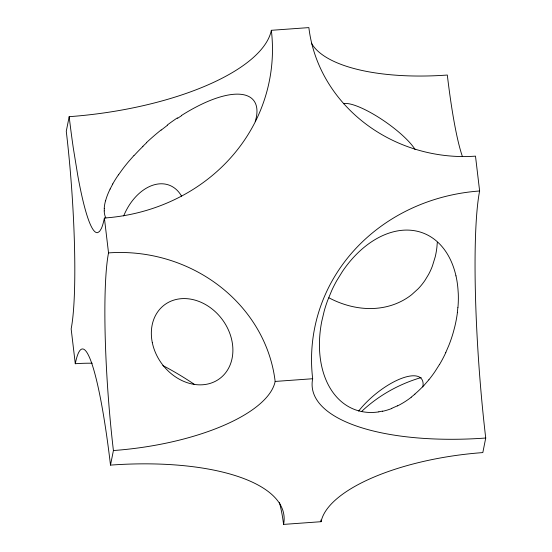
<?xml version="1.0" encoding="UTF-8"?>
<svg xmlns="http://www.w3.org/2000/svg" width="552" height="552" viewBox="0 0 552 552"><rect width="100%" height="100%" fill="white"/><g stroke="black" fill="none" stroke-linecap="round" stroke-linejoin="round"><path stroke-width="0.83" d="M437.322 242.293L436.901 247.261A93.095 75.7 53 0 1 435.231 256.818L432.423 265.96A93.074 75.686 53 0 1 428.587 274.42L425.04 280.278A93.412 75.955 52.9 0 1 418.168 288.793L411.702 294.658A93.157 75.748 53 0 1 404.561 299.529A95.772 77.873 53 0 1 396.729 303.407A94.654 76.963 53 0 1 328.888 297.79M69.179 116.679L66.268 131.245A151.448 17.077 85.9 0 1 71.153 328.882L75.286 363.727A189.308 21.342 85.9 0 1 110.503 465.108A189.308 71.139 -6.8 0 1 283.569 524.4L321.091 521.695A151.448 56.911 -6.8 0 1 482.821 452.592L485.732 438.026A189.308 21.342 85.9 0 1 479.626 190.985L475.493 156.14A151.448 139.304 11.3 0 1 308.865 27.6L271.342 30.305A189.308 71.139 -6.8 0 1 69.179 116.679A189.26 21.335 85.9 0 0 73.319 148.136L77.804 175.674A189.343 21.349 85.9 0 0 97.718 232.613L99.567 231.398L101.292 228.638A189.26 21.335 85.9 0 0 104.383 218.033A189.308 174.128 11.3 0 0 271.342 30.305M110.503 465.108L113.415 450.536A151.448 17.077 85.9 0 1 108.53 252.899L104.397 218.061M255.245 121.73L256.37 117.162A93.06 35.287 -39.7 0 0 256.963 111.649A95.841 36.342 -39.7 0 0 256.528 106.798A94.647 35.887 -39.7 0 0 195.532 107.323A95.572 36.266 -39.7 0 0 191.551 109.468A93.888 35.576 -39.7 0 0 181.532 115.451M105.563 200.797L106.412 197.975A93.757 35.549 -39.7 0 1 110.11 189.053M445.754 352.569L448.879 345.317A93.757 64.025 -68.5 0 0 453.537 331.476L454.779 326.729A93.847 64.094 -68.5 0 0 457.422 312.46M110.096 189.06L112.787 183.954M439.516 364.437L435.176 371.275A93.115 63.584 -68.5 0 1 428.883 379.776M118.473 174.867L122.585 169.153A93.115 35.3 -39.7 0 1 128.706 161.474L133.805 155.678M428.876 379.769L423.777 385.641M142.837 146.335L146.701 142.644M414.918 394.149L411.185 397.171M161.205 130.1L167.359 125.345M397.461 405.81L391.754 408.342M113.415 450.536A151.448 56.911 -6.8 0 0 275.151 381.439L312.673 378.734A189.308 71.139 -6.8 0 0 485.732 438.026M105.853 218.054L105.466 217.143A93.654 35.542 -39.6 0 1 104.197 210.947M312.673 378.734A189.308 174.128 11.3 0 1 479.626 190.985M311.459 43.215A151.448 56.911 -6.8 0 0 447.313 75.037A151.448 17.077 85.9 0 0 462.417 156.52M108.53 252.899A151.448 139.304 11.3 0 1 275.151 381.439M75.286 363.727A189.308 174.128 11.3 0 1 92.225 363.216M279.429 502.417A189.308 174.128 11.3 0 1 283.569 524.4M321.091 521.695A151.448 139.304 11.3 0 1 320.898 520.018M361.933 411.164A151.448 139.304 11.3 0 1 421.148 377.547M457.829 307.685A96.531 65.826 -68.5 0 1 457.325 312.473M457.939 307.664A93.654 64.039 -68.4 0 0 458.277 293.588L457.953 289A93.716 64.004 -68.5 0 0 455.966 275.827M455.952 275.834A95.648 65.315 -68.5 0 0 454.213 269.369A94.654 64.646 -68.5 0 0 352.142 258.916A95.834 65.446 -68.5 0 0 348.767 262.904A93.074 63.563 -68.5 0 0 342.495 271.377L336.789 280.602A93.074 63.563 -68.5 0 0 331.828 290.311L327.605 300.516A93.088 63.577 -68.5 0 0 324.238 310.921L321.719 321.547A93.06 63.549 -68.5 0 0 320.125 332.076A95.841 65.453 -68.5 0 0 319.456 342.433A94.654 64.646 -68.5 0 0 366.404 412.254A95.572 65.267 -68.5 0 0 369.909 412.461A93.888 64.108 -68.5 0 0 378.838 411.882M382.529 411.088A96.414 65.798 -68.3 0 1 378.851 411.785M391.761 408.508A93.695 64.06 -68.7 0 1 382.515 411.309M411.219 397.288A94.502 64.763 -68.8 0 1 397.474 405.92M423.729 385.551A93.557 63.763 -68.4 0 1 414.883 394.052M445.802 352.597A93.309 63.811 -68.5 0 1 439.551 364.472M343.461 103.728A46.057 11.468 34.9 0 1 379.61 117.976A46.057 11.468 34.9 0 1 415.104 149.516M104.225 208.573A93.847 35.59 -39.7 0 1 105.515 200.825M104.287 210.892A96.531 36.556 -39.8 0 1 104.314 208.525M177.468 118.39A96.414 36.404 -39.6 0 1 181.525 115.727M167.249 125.056A93.695 35.749 -39.7 0 1 177.427 117.845M146.542 142.554A94.502 36.28 -39.7 0 1 161.108 129.955M133.97 155.698A93.557 35.273 -39.7 0 1 142.975 146.39M112.705 183.988A93.309 35.473 -39.6 0 1 118.39 174.887M123.689 215.915A46.064 31.457 -68.5 0 1 181.56 196.153M162.833 365.534A94.654 23.563 34.9 0 1 194.539 384.461M358.641 411.067A46.064 17.471 -39.7 0 1 401.614 378.361A46.064 17.471 -39.7 0 1 422.818 386.993M152.29 342.53A46.057 37.453 53 0 0 219.627 378.651A46.057 37.453 53 0 0 204.426 303.945A46.057 37.453 53 0 0 152.29 342.53"/></g></svg>
